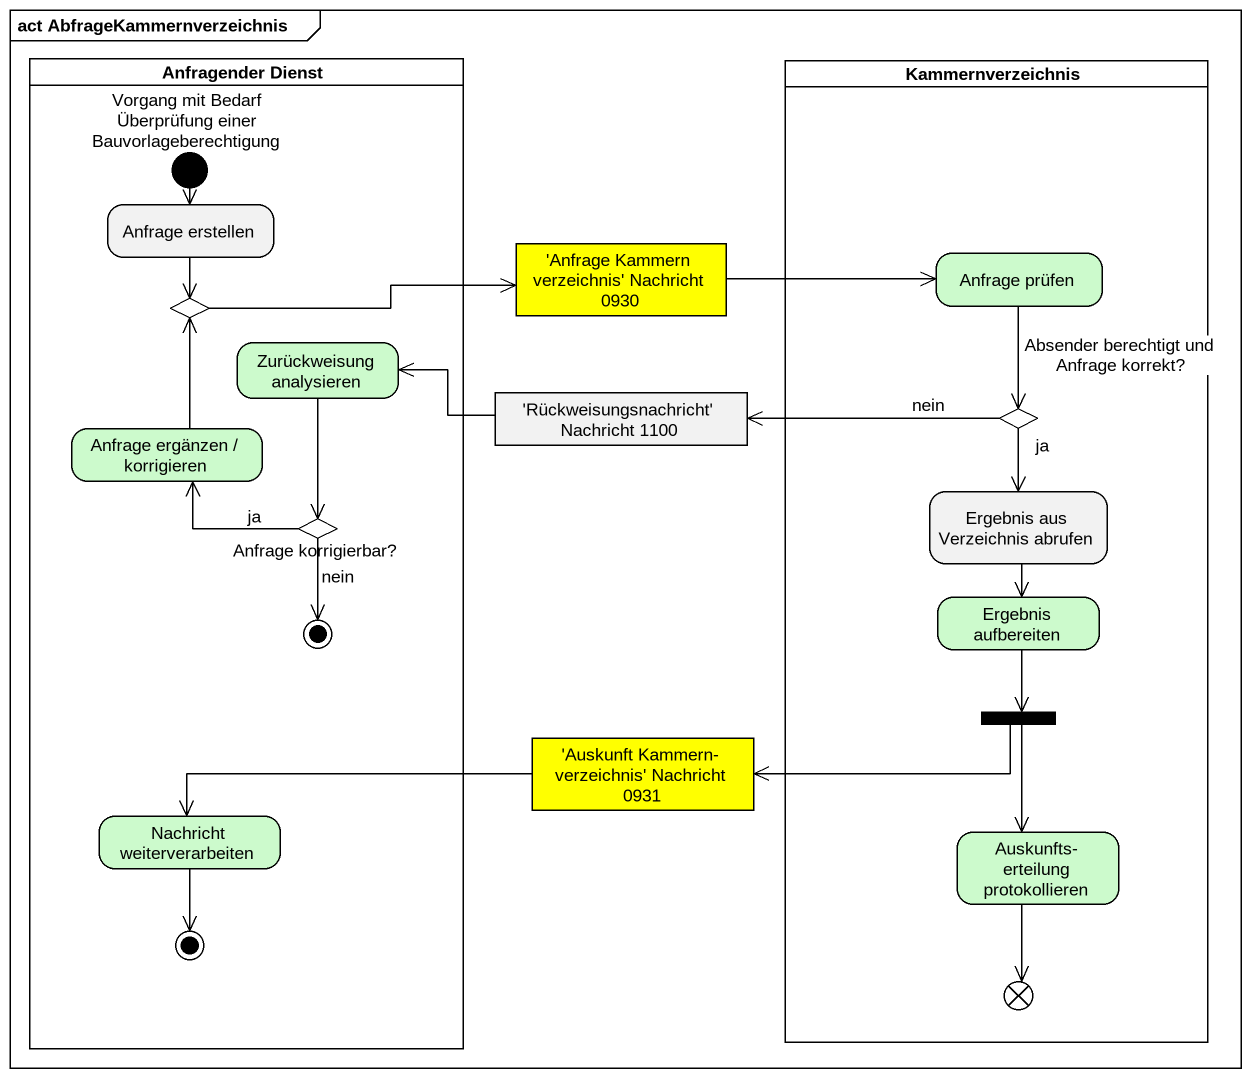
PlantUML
@startuml
mainframe act AbfrageKammernverzeichnis
hide empty description
state "Anfragender Dienst" as Anfragender_Dienst <<partition>> {
  state "Vorgang mit Bedarf Überprüfung einer Bauvorlageberechtigung" as Vorgang_mit_Bedarf <<start>>
  state "Anfrage erstellen" as Anfrage_erstellen
  state choice1 <<choice>>
  state "Zurückweisung analysieren" as Zurückweisung_analysieren #CCFACC
  state "Anfrage ergänzen / korrigieren" as Anfrage_ergänzen_korrigieren #CCFACC
  state "Anfrage korrigierbar?" as Anfrage_korrigierbar <<choice>>
  state final1 <<end>>
  state "Nachricht weiterverarbeiten" as Nachricht_weiterverarbeiten #CCFACC
  state final2 <<end>>
}
state Kammernverzeichnis <<partition>> {
  state "Anfrage prüfen" as Anfrage_prüfen #CCFACC
  state "Absender berechtigt und Anfrage korrekt?" as Absender_berechtigt_und <<choice>>
  state "Ergebnis aus Verzeichnis abrufen" as Ergebnis_aus_Verzeichnis
  state "Ergebnis aufbereiten" as Ergebnis_aufbereiten #CCFACC
  state fork1 <<fork>>
  state "Auskunfts- erteilung protokollieren" as Auskunfts_erteilung #CCFACC
  state flowfinal1 <<end>>
}
state "'Anfrage Kammern verzeichnis' Nachricht 0930" as Anfrage_Kammern_verzeichnis <<object>> #FFFF00
state "'Rückweisungsnachricht' Nachricht 1100" as Rückweisungsnachricht <<object>>
state "'Auskunft Kammern- verzeichnis' Nachricht 0931" as Auskunft_Kammern <<object>> #FFFF00
Vorgang_mit_Bedarf --> Anfrage_erstellen
Anfrage_erstellen --> choice1
choice1 -right-> Anfrage_Kammern_verzeichnis
Anfrage_Kammern_verzeichnis -right-> Anfrage_prüfen
Anfrage_prüfen --> Absender_berechtigt_und
Zurückweisung_analysieren --> Anfrage_korrigierbar
Anfrage_ergänzen_korrigieren -up-> choice1
Rückweisungsnachricht -left-> Zurückweisung_analysieren
Absender_berechtigt_und -left-> Rückweisungsnachricht : nein
Absender_berechtigt_und --> Ergebnis_aus_Verzeichnis : ja
Anfrage_korrigierbar -left-> Anfrage_ergänzen_korrigieren : ja
Anfrage_korrigierbar --> final1 : nein
Ergebnis_aus_Verzeichnis --> Ergebnis_aufbereiten
Ergebnis_aufbereiten --> fork1
Auskunft_Kammern -left-> Nachricht_weiterverarbeiten
fork1 -left-> Auskunft_Kammern
fork1 --> Auskunfts_erteilung
Nachricht_weiterverarbeiten --> final2
Auskunfts_erteilung --> flowfinal1
@enduml
